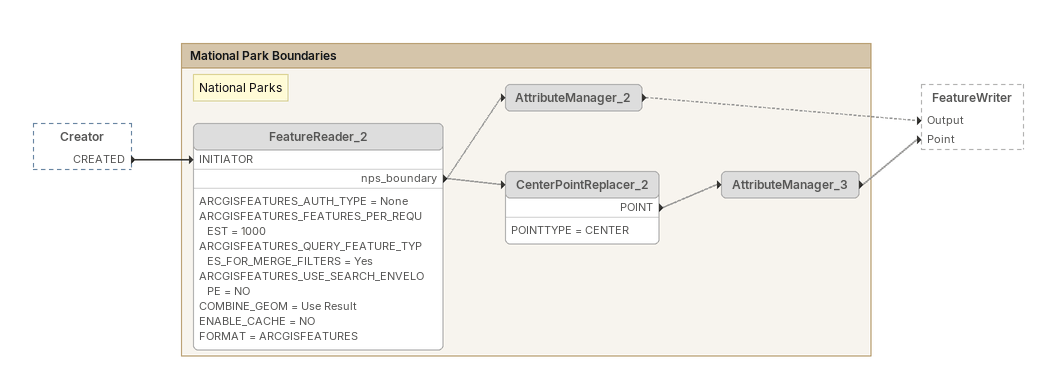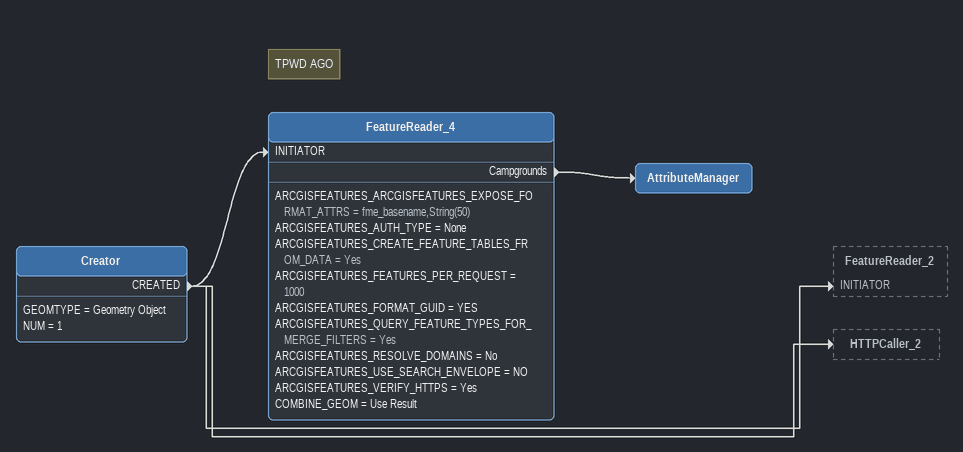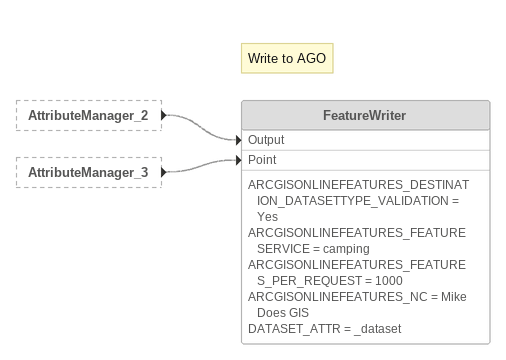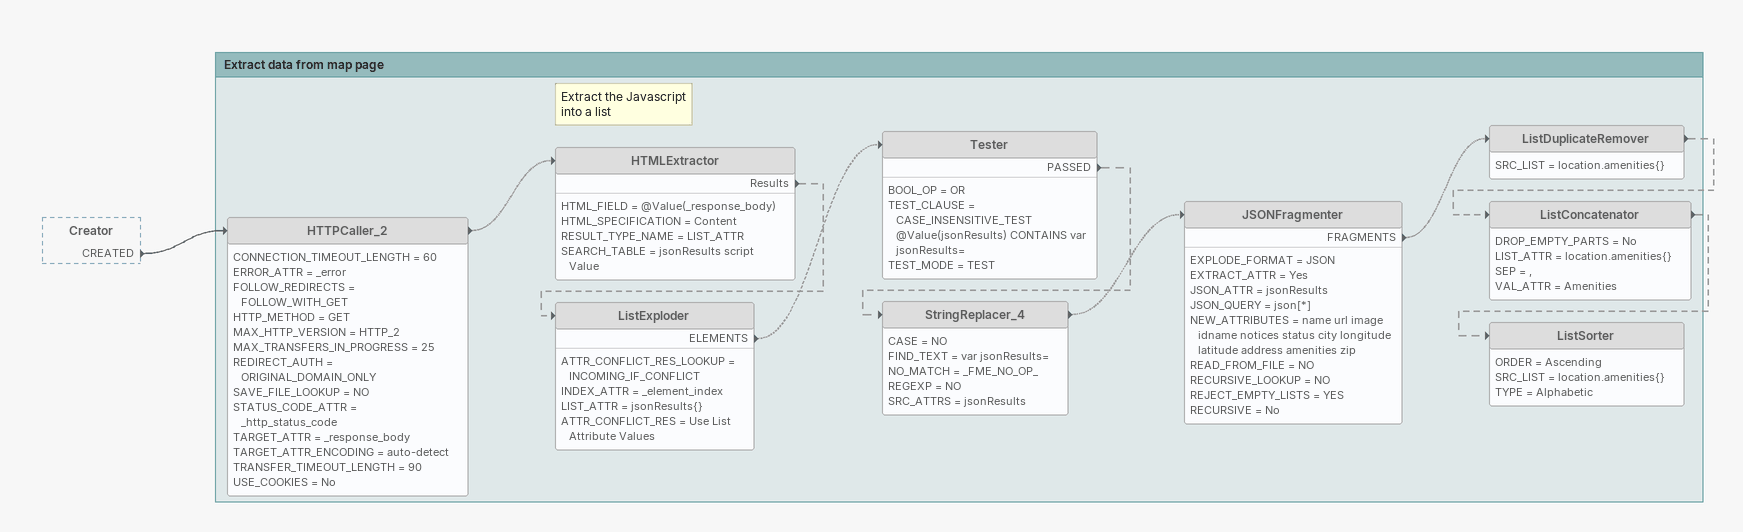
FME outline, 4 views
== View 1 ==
Creator [outside]
    CREATED -> FeatureReader_2 [INITIATOR]

Bookmark: Mational Park Boundaries
Note: National Parks
FeatureReader_2 [off]
    ARCGISFEATURES_AUTH_TYPE = None
    ARCGISFEATURES_FEATURES_PER_REQUEST = 1000
    ARCGISFEATURES_QUERY_FEATURE_TYPES_FOR_MERGE_FILTERS = Yes
    ARCGISFEATURES_USE_SEARCH_ENVELOPE = NO
    COMBINE_GEOM = Use Result
    ENABLE_CACHE = NO
    FORMAT = ARCGISFEATURES
    nps_boundary -> AttributeManager_2 [off]
    nps_boundary -> CenterPointReplacer_2 [off]
AttributeManager_2 [off]
    -> FeatureWriter [Output] [off]
CenterPointReplacer_2 [off]
    POINTTYPE = CENTER
    POINT -> AttributeManager_3 [off]
AttributeManager_3 [off]
    -> FeatureWriter [Point] [off]

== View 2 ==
Creator
    GEOMTYPE = Geometry Object
    NUM = 1
    CREATED -> FeatureReader_2 [INITIATOR]
    CREATED -> HTTPCaller_2
    CREATED -> FeatureReader_4 [INITIATOR]
Note: TPWD AGO
FeatureReader_4
    ARCGISFEATURES_ARCGISFEATURES_EXPOSE_FORMAT_ATTRS = fme_basename,String(50)
    ARCGISFEATURES_AUTH_TYPE = None
    ARCGISFEATURES_CREATE_FEATURE_TABLES_FROM_DATA = Yes
    ARCGISFEATURES_FEATURES_PER_REQUEST = 1000
    ARCGISFEATURES_FORMAT_GUID = YES
    ARCGISFEATURES_QUERY_FEATURE_TYPES_FOR_MERGE_FILTERS = Yes
    ARCGISFEATURES_RESOLVE_DOMAINS = No
    ARCGISFEATURES_USE_SEARCH_ENVELOPE = NO
    ARCGISFEATURES_VERIFY_HTTPS = Yes
    COMBINE_GEOM = Use Result
    Campgrounds -> AttributeManager
AttributeManager

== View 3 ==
AttributeManager_2 [outside]
    -> FeatureWriter [Output] [off]
AttributeManager_3 [outside]
    -> FeatureWriter [Point] [off]
Note: Write to AGO
FeatureWriter [off]
    ARCGISONLINEFEATURES_DESTINATION_DATASETTYPE_VALIDATION = Yes
    ARCGISONLINEFEATURES_FEATURESERVICE = camping
    ARCGISONLINEFEATURES_FEATURES_PER_REQUEST = 1000
    ARCGISONLINEFEATURES_NC = Mike Does GIS
    DATASET_ATTR = _dataset

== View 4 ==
Creator [outside]
    CREATED -> HTTPCaller_2

Bookmark: Extract data from map page
HTTPCaller_2 [off]
    CONNECTION_TIMEOUT_LENGTH = 60
    ERROR_ATTR = _error
    FOLLOW_REDIRECTS = FOLLOW_WITH_GET
    HTTP_METHOD = GET
    MAX_HTTP_VERSION = HTTP_2
    MAX_TRANSFERS_IN_PROGRESS = 25
    REDIRECT_AUTH = ORIGINAL_DOMAIN_ONLY
    SAVE_FILE_LOOKUP = NO
    STATUS_CODE_ATTR = _http_status_code
    TARGET_ATTR = _response_body
    TARGET_ATTR_ENCODING = auto-detect
    TRANSFER_TIMEOUT_LENGTH = 90
    USE_COOKIES = No
    -> HTMLExtractor [off]
Note: Extract the Javascript / into a list
HTMLExtractor [off]
    HTML_FIELD = @Value(_response_body)
    HTML_SPECIFICATION = Content
    RESULT_TYPE_NAME = LIST_ATTR
    SEARCH_TABLE = jsonResults script Value
    Results -> ListExploder [off]
ListExploder [off]
    ATTR_CONFLICT_RES_LOOKUP = INCOMING_IF_CONFLICT
    INDEX_ATTR = _element_index
    LIST_ATTR = jsonResults{}
    ATTR_CONFLICT_RES = Use List Attribute Values
    ELEMENTS -> Tester [off]
Tester [off]
    BOOL_OP = OR
    TEST_CLAUSE = CASE_INSENSITIVE_TEST @Value(jsonResults) CONTAINS var jsonResults=
    TEST_MODE = TEST
    PASSED -> StringReplacer_4 [off]
StringReplacer_4 [off]
    CASE = NO
    FIND_TEXT = var jsonResults=
    NO_MATCH = _FME_NO_OP_
    REGEXP = NO
    SRC_ATTRS = jsonResults
    -> JSONFragmenter [off]
JSONFragmenter [off]
    EXPLODE_FORMAT = JSON
    EXTRACT_ATTR = Yes
    JSON_ATTR = jsonResults
    JSON_QUERY = json[*]
    NEW_ATTRIBUTES = name url image idname notices status city longitude latitude address amenities zip
    READ_FROM_FILE = NO
    RECURSIVE_LOOKUP = NO
    REJECT_EMPTY_LISTS = YES
    RECURSIVE = No
    FRAGMENTS -> ListDuplicateRemover [off]
ListDuplicateRemover [off]
    SRC_LIST = location.amenities{}
    -> ListConcatenator [off]
ListConcatenator [off]
    DROP_EMPTY_PARTS = No
    LIST_ATTR = location.amenities{}
    SEP = ,
    VAL_ATTR = Amenities
    -> ListSorter [off]
ListSorter [off]
    ORDER = Ascending
    SRC_LIST = location.amenities{}
    TYPE = Alphabetic
